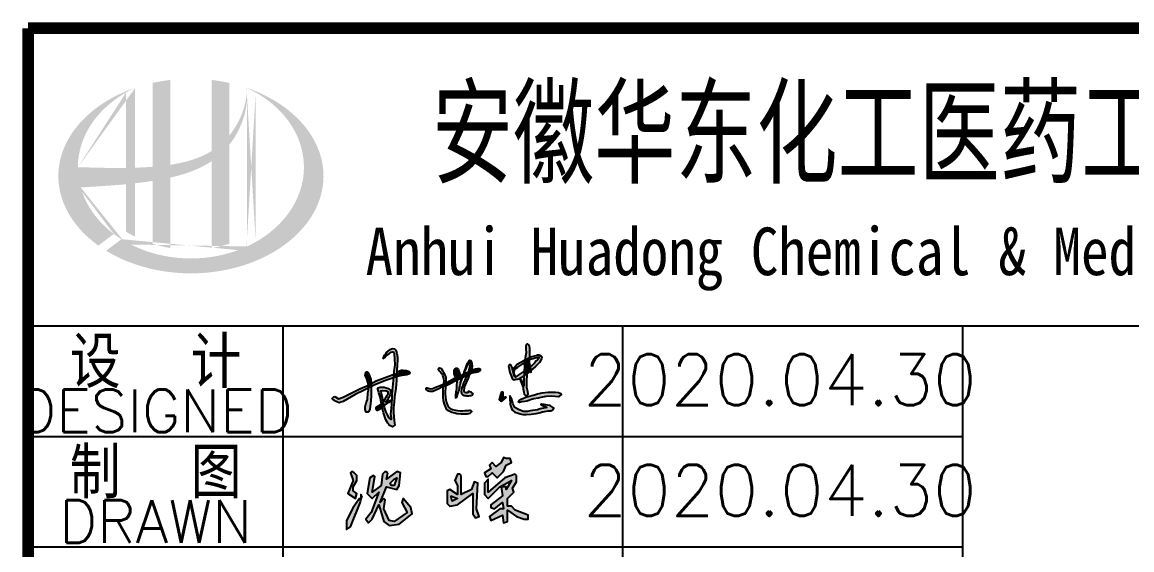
# Model space of a CAD drawing. Header units: millimetres. Extents: x 865974 to 875117, y 41124 to 44891.
# Drawn here: x 870420.6 to 870485.9, y 41162.9 to 41194 of the extents above; entities that cross this region are included whole.
import ezdxf
from ezdxf.enums import TextEntityAlignment as Align

# ---------------------------------------------------------------- set-up
doc = ezdxf.new("R2010")
doc.units = ezdxf.units.MM
doc.header["$LTSCALE"] = 1000
doc.header["$MEASUREMENT"] = 0
doc.layers.add('HATCH', color=8, linetype='Continuous')
doc.styles.add('ECEC_TQ', font='txt_l.shx', dxfattribs={"bigfont": 'hztxt_l.shx'})
doc.styles.add('ECEC_TQ_S', font='')
doc.styles.get('ECEC_TQ_S').set_extended_font_data('SimSun')

msp = doc.modelspace()

# ---------------------------------------------------------------- hatches: boundary and pattern name
h = msp.add_hatch(color=256)
edge = h.paths.add_edge_path()
edge.add_spline(control_points=[(870429.351, 41184.821), (870429.412, 41184.835), (870429.473, 41184.849), (870429.964, 41184.968), (870430.39, 41185.097), (870431.14, 41185.409), (870431.469, 41185.578), (870431.778, 41185.784)], knot_values=[61.629012, 61.629012, 61.629012, 61.629012, 63.330431, 63.330431, 75.353634, 75.353634, 85.398649, 85.398649, 85.398649, 85.398649], degree=3, periodic=0)
edge.add_line((870431.778, 41185.784), (870431.778, 41180.682))
edge.add_spline(control_points=[(870431.778, 41180.682), (870431.949, 41180.709), (870432.12, 41180.743), (870432.467, 41180.823), (870432.644, 41180.872), (870432.818, 41180.926)], knot_values=[4.908456, 4.908456, 4.908456, 4.908456, 4.992821, 4.992821, 5.083034, 5.083034, 5.083034, 5.083034], degree=3, periodic=0)
edge.add_line((870432.818, 41180.926), (870432.818, 41186.741))
edge.add_spline(control_points=[(870432.818, 41186.741), (870432.904, 41186.85), (870432.986, 41186.964), (870433.247, 41187.36), (870433.404, 41187.66), (870433.696, 41188.387), (870433.808, 41188.825), (870433.855, 41189.279), (870433.857, 41189.291), (870433.858, 41189.304)], knot_values=[97.991744, 97.991744, 97.991744, 97.991744, 101.64219, 101.64219, 110.337975, 110.337975, 121.934322, 121.934322, 122.270691, 122.270691, 122.270691, 122.270691], degree=3, periodic=0)
edge.add_line((870433.858, 41189.304), (870433.858, 41190.008))
edge.add_spline(control_points=[(870433.858, 41190.008), (870433.857, 41189.932), (870433.853, 41189.855), (870433.848, 41189.778)], knot_values=[126.194075, 126.194075, 126.194075, 126.194075, 128.396762, 128.396762, 128.396762, 128.396762], degree=3, periodic=0)
edge.add_spline(control_points=[(870433.848, 41189.778), (870433.843, 41189.716), (870433.837, 41189.654), (870433.829, 41189.592)], knot_values=[124.417049, 124.417049, 124.417049, 124.417049, 126.194075, 126.194075, 126.194075, 126.194075], degree=3, periodic=0)
edge.add_spline(control_points=[(870433.829, 41189.592), (870433.818, 41189.501), (870433.803, 41189.409), (870433.785, 41189.318)], knot_values=[121.80529, 121.80529, 121.80529, 121.80529, 124.417049, 124.417049, 124.417049, 124.417049], degree=3, periodic=0)
edge.add_spline(control_points=[(870433.785, 41189.318), (870433.761, 41189.197), (870433.732, 41189.076), (870433.697, 41188.956)], knot_values=[118.31574, 118.31574, 118.31574, 118.31574, 121.80529, 121.80529, 121.80529, 121.80529], degree=3, periodic=0)
edge.add_spline(control_points=[(870433.697, 41188.956), (870433.662, 41188.834), (870433.621, 41188.714), (870433.576, 41188.595)], knot_values=[114.795988, 114.795988, 114.795988, 114.795988, 118.31574, 118.31574, 118.31574, 118.31574], degree=3, periodic=0)
edge.add_spline(control_points=[(870433.576, 41188.595), (870433.531, 41188.479), (870433.481, 41188.363), (870433.427, 41188.25)], knot_values=[111.329641, 111.329641, 111.329641, 111.329641, 114.795988, 114.795988, 114.795988, 114.795988], degree=3, periodic=0)
edge.add_spline(control_points=[(870433.427, 41188.25), (870433.372, 41188.134), (870433.312, 41188.021), (870433.247, 41187.91)], knot_values=[107.79529, 107.79529, 107.79529, 107.79529, 111.329641, 111.329641, 111.329641, 111.329641], degree=3, periodic=0)
edge.add_spline(control_points=[(870433.247, 41187.91), (870433.184, 41187.802), (870433.117, 41187.696), (870433.046, 41187.594)], knot_values=[104.343579, 104.343579, 104.343579, 104.343579, 107.79529, 107.79529, 107.79529, 107.79529], degree=3, periodic=0)
edge.add_spline(control_points=[(870433.046, 41187.594), (870432.973, 41187.49), (870432.897, 41187.389), (870432.818, 41187.292)], knot_values=[100.8507, 100.8507, 100.8507, 100.8507, 104.343579, 104.343579, 104.343579, 104.343579], degree=3, periodic=0)
edge.add_line((870432.818, 41187.292), (870432.818, 41190.385))
edge.add_spline(control_points=[(870432.818, 41190.385), (870432.477, 41190.461), (870432.129, 41190.519), (870431.778, 41190.56)], knot_values=[4.423999, 4.423999, 4.423999, 4.423999, 4.558741, 4.558741, 4.558741, 4.558741], degree=3, periodic=0)
edge.add_line((870431.778, 41190.56), (870431.778, 41186.379))
edge.add_spline(control_points=[(870431.778, 41186.379), (870431.058, 41185.934), (870430.216, 41185.701), (870429.351, 41185.571)], knot_values=[63.246215, 63.246215, 63.246215, 63.246215, 87.689124, 87.689124, 87.689124, 87.689124], degree=3, periodic=0)
edge.add_line((870429.351, 41185.571), (870429.351, 41190.56))
edge.add_spline(control_points=[(870429.351, 41190.56), (870428.999, 41190.519), (870428.652, 41190.461), (870428.311, 41190.385)], knot_values=[4.866038, 4.866038, 4.866038, 4.866038, 5.000777, 5.000777, 5.000777, 5.000777], degree=3, periodic=0)
edge.add_line((870428.311, 41190.385), (870428.311, 41185.457))
edge.add_spline(control_points=[(870428.311, 41185.457), (870428.294, 41185.455), (870427.945, 41185.429), (870427.599, 41185.412), (870427.271, 41185.401)], knot_values=[43.657356, 43.657356, 43.657356, 43.657356, 44.134253, 53.497092, 53.497092, 53.497092, 53.497092], degree=3, periodic=0)
edge.add_line((870427.271, 41185.401), (870427.271, 41190.093))
edge.add_spline(control_points=[(870427.271, 41190.093), (870427.101, 41190.034), (870426.933, 41189.971), (870426.769, 41189.904)], knot_values=[5.14157, 5.14157, 5.14157, 5.14157, 5.212921, 5.212921, 5.212921, 5.212921], degree=3, periodic=0)
edge.add_spline(control_points=[(870426.769, 41189.904), (870426.7, 41189.875), (870426.632, 41189.846), (870426.309, 41189.705), (870426.064, 41189.582), (870425.829, 41189.45)], knot_values=[5.212921, 5.212921, 5.212921, 5.212921, 5.24296, 5.24296, 5.355623, 5.355623, 5.355623, 5.355623], degree=3, periodic=0)
edge.add_spline(control_points=[(870425.829, 41189.45), (870425.68, 41189.366), (870425.536, 41189.279), (870425.396, 41189.188)], knot_values=[5.355623, 5.355623, 5.355623, 5.355623, 5.426974, 5.426974, 5.426974, 5.426974], degree=3, periodic=0)
edge.add_spline(control_points=[(870425.396, 41189.188), (870425.322, 41189.14), (870425.249, 41189.091), (870425.114, 41188.996), (870425.052, 41188.951), (870424.99, 41188.905)], knot_values=[5.426974, 5.426974, 5.426974, 5.426974, 5.464765, 5.464765, 5.498325, 5.498325, 5.498325, 5.498325], degree=3, periodic=0)
edge.add_spline(control_points=[(870424.99, 41188.905), (870424.73, 41188.709), (870424.489, 41188.5), (870424.27, 41188.28)], knot_values=[5.498325, 5.498325, 5.498325, 5.498325, 5.641027, 5.641027, 5.641027, 5.641027], degree=3, periodic=0)
edge.add_spline(control_points=[(870424.27, 41188.28), (870424.2, 41188.21), (870424.133, 41188.139), (870423.928, 41187.913), (870423.799, 41187.755), (870423.681, 41187.593)], knot_values=[5.641027, 5.641027, 5.641027, 5.641027, 5.686569, 5.686569, 5.783729, 5.783729, 5.783729, 5.783729], degree=3, periodic=0)
edge.add_spline(control_points=[(870423.681, 41187.593), (870423.53, 41187.385), (870423.397, 41187.171), (870423.266, 41186.922), (870423.25, 41186.89), (870423.234, 41186.858)], knot_values=[5.783729, 5.783729, 5.783729, 5.783729, 5.908374, 5.908374, 5.92643, 5.92643, 5.92643, 5.92643], degree=3, periodic=0)
edge.add_spline(control_points=[(870423.234, 41186.858), (870423.109, 41186.607), (870423.009, 41186.351), (870422.934, 41186.091)], knot_values=[5.92643, 5.92643, 5.92643, 5.92643, 6.069132, 6.069132, 6.069132, 6.069132], degree=3, periodic=0)
edge.add_spline(control_points=[(870422.934, 41186.091), (870422.902, 41185.98), (870422.874, 41185.869), (870422.82, 41185.607), (870422.798, 41185.457), (870422.783, 41185.306)], knot_values=[6.069132, 6.069132, 6.069132, 6.069132, 6.130179, 6.130179, 6.211834, 6.211834, 6.211834, 6.211834], degree=3, periodic=0)
edge.add_spline(control_points=[(870422.783, 41185.306), (870422.771, 41185.174), (870422.764, 41185.042), (870422.764, 41184.91)], knot_values=[6.211834, 6.211834, 6.211834, 6.211834, 6.283185, 6.283185, 6.283185, 6.283185], degree=3, periodic=0)
edge.add_spline(control_points=[(870422.764, 41184.91), (870422.764, 41184.817), (870422.768, 41184.724), (870422.774, 41184.631)], knot_values=[6.283185, 6.283185, 6.283185, 6.283185, 6.333655, 6.333655, 6.333655, 6.333655], degree=3, periodic=0)
edge.add_spline(control_points=[(870422.774, 41184.631), (870422.786, 41184.444), (870422.812, 41184.258), (870422.849, 41184.073)], knot_values=[6.333655, 6.333655, 6.333655, 6.333655, 6.434594, 6.434594, 6.434594, 6.434594], degree=3, periodic=0)
edge.add_spline(control_points=[(870422.849, 41184.073), (870422.852, 41184.061), (870422.854, 41184.048), (870422.894, 41183.863), (870422.941, 41183.692), (870423, 41183.521)], knot_values=[6.434594, 6.434594, 6.434594, 6.434594, 6.441278, 6.441278, 6.535532, 6.535532, 6.535532, 6.535532], degree=3, periodic=0)
edge.add_spline(control_points=[(870423, 41183.521), (870423.062, 41183.339), (870423.138, 41183.159), (870423.225, 41182.981)], knot_values=[6.535532, 6.535532, 6.535532, 6.535532, 6.636471, 6.636471, 6.636471, 6.636471], degree=3, periodic=0)
edge.add_spline(control_points=[(870423.225, 41182.981), (870423.247, 41182.936), (870423.27, 41182.891), (870423.363, 41182.715), (870423.44, 41182.585), (870423.524, 41182.456)], knot_values=[6.636471, 6.636471, 6.636471, 6.636471, 6.661894, 6.661894, 6.73741, 6.73741, 6.73741, 6.73741], degree=3, periodic=0)
edge.add_spline(control_points=[(870423.524, 41182.456), (870423.636, 41182.285), (870423.759, 41182.116), (870423.895, 41181.953)], knot_values=[6.73741, 6.73741, 6.73741, 6.73741, 6.838349, 6.838349, 6.838349, 6.838349], degree=3, periodic=0)
edge.add_spline(control_points=[(870423.895, 41181.953), (870423.954, 41181.881), (870424.015, 41181.81), (870424.161, 41181.651), (870424.246, 41181.563), (870424.335, 41181.476)], knot_values=[6.838349, 6.838349, 6.838349, 6.838349, 6.88251, 6.88251, 6.939288, 6.939288, 6.939288, 6.939288], degree=3, periodic=0)
edge.add_spline(control_points=[(870424.335, 41181.476), (870424.493, 41181.323), (870424.661, 41181.174), (870424.84, 41181.032)], knot_values=[6.939288, 6.939288, 6.939288, 6.939288, 7.040227, 7.040227, 7.040227, 7.040227], degree=3, periodic=0)
edge.add_spline(control_points=[(870424.84, 41181.032), (870424.93, 41180.961), (870425.022, 41180.892), (870425.116, 41180.824)], knot_values=[7.040227, 7.040227, 7.040227, 7.040227, 7.090696, 7.090696, 7.090696, 7.090696], degree=3, periodic=0)
edge.add_line((870425.116, 41180.824), (870426.028, 41181.508))
edge.add_ellipse((870430.564, 41185.43), major_axis=(6.65, 0), ratio=0.806676, start_angle=192.81901, end_angle=226.98533, ccw=False)
edge.add_spline(control_points=[(870424.08, 41184.24), (870424.32, 41184.255), (870424.561, 41184.27), (870425.448, 41184.325), (870426.096, 41184.368), (870426.751, 41184.431)], knot_values=[11.398263, 11.398263, 11.398263, 11.398263, 18.40729, 18.40729, 37.18094, 37.18094, 37.18094, 37.18094], degree=3, periodic=0)
edge.add_line((870426.751, 41184.431), (870426.751, 41181.64))
edge.add_spline(control_points=[(870426.751, 41181.64), (870426.787, 41181.618), (870426.823, 41181.596), (870426.992, 41181.494), (870427.13, 41181.418), (870427.271, 41181.347)], knot_values=[4.049945, 4.049945, 4.049945, 4.049945, 4.072021, 4.072021, 4.153257, 4.153257, 4.153257, 4.153257], degree=3, periodic=0)
edge.add_line((870427.271, 41181.347), (870427.271, 41184.486))
edge.add_spline(control_points=[(870427.271, 41184.486), (870427.593, 41184.522), (870427.917, 41184.565), (870428.265, 41184.618), (870428.288, 41184.622), (870428.311, 41184.626)], knot_values=[42.135009, 42.135009, 42.135009, 42.135009, 51.307228, 51.307228, 51.948574, 51.948574, 51.948574, 51.948574], degree=3, periodic=0)
edge.add_line((870428.311, 41184.626), (870428.311, 41180.926))
edge.add_spline(control_points=[(870428.311, 41180.926), (870428.647, 41180.821), (870428.996, 41180.739), (870429.351, 41180.682)], knot_values=[4.34174, 4.34174, 4.34174, 4.34174, 4.516316, 4.516316, 4.516316, 4.516316], degree=3, periodic=0)
edge.add_line((870429.351, 41180.682), (870429.351, 41184.821))
edge = h.paths.add_edge_path(flags=16)
edge.add_ellipse((870430.564, 41185.43), major_axis=(6.65, 0), ratio=0.806676, start_angle=124.98746, end_angle=179.99898, ccw=False)
edge.add_line((870426.751, 41189.826), (870426.751, 41185.389))
edge.add_spline(control_points=[(870426.751, 41185.389), (870425.798, 41185.376), (870424.858, 41185.407), (870423.914, 41185.43)], knot_values=[11.27373, 11.27373, 11.27373, 11.27373, 38.687513, 38.687513, 38.687513, 38.687513], degree=3, periodic=0)
edge = h.paths.add_edge_path()
edge.add_spline(control_points=[(870425.576, 41180.519), (870425.887, 41180.329), (870426.218, 41180.156), (870427.064, 41179.784), (870427.597, 41179.606), (870428.704, 41179.34), (870429.279, 41179.253), (870430.44, 41179.175), (870431.027, 41179.184), (870432.183, 41179.299), (870432.751, 41179.405), (870433.842, 41179.705), (870434.363, 41179.9), (870435.332, 41180.369), (870435.78, 41180.643), (870436.579, 41181.252), (870436.931, 41181.588), (870437.524, 41182.303), (870437.766, 41182.681), (870438.129, 41183.462), (870438.252, 41183.865), (870438.378, 41184.677), (870438.381, 41185.086), (870438.266, 41185.901), (870438.148, 41186.306), (870437.792, 41187.094), (870437.554, 41187.476), (870436.966, 41188.197), (870436.615, 41188.537), (870435.817, 41189.153), (870435.37, 41189.431), (870434.558, 41189.828), (870434.214, 41189.97), (870433.858, 41190.093)], knot_values=[0.886421, 0.886421, 0.886421, 0.886421, 1.040557, 1.040557, 1.261172, 1.261172, 1.481788, 1.481788, 1.702404, 1.702404, 1.92302, 1.92302, 2.143636, 2.143636, 2.364252, 2.364252, 2.584868, 2.584868, 2.805484, 2.805484, 3.026099, 3.026099, 3.246715, 3.246715, 3.46852, 3.46852, 3.690325, 3.690325, 3.91213, 3.91213, 4.133935, 4.133935, 4.283209, 4.283209, 4.283209, 4.283209], degree=3, periodic=0)
edge.add_line((870433.858, 41190.093), (870433.858, 41190.092))
edge.add_spline(control_points=[(870433.858, 41190.091), (870433.858, 41190.064), (870433.858, 41190.036), (870433.858, 41190.008)], knot_values=[128.396762, 128.396762, 128.396762, 128.396762, 129.192193, 129.192193, 129.192193, 129.192193], degree=3, periodic=0)
edge.add_line((870433.858, 41190.008), (870433.858, 41180.77))
edge.add_ellipse((870430.564, 41185.43), major_axis=(6.65, 0), ratio=0.806676, start_angle=232.10542, end_angle=299.68334, ccw=False)
edge.add_line((870426.48, 41181.197), (870425.576, 41180.519))
edge = h.paths.add_edge_path(flags=16)
edge.add_ellipse((870430.564, 41185.43), major_axis=(6.65, 0), ratio=0.806676, start_angle=304.98746, end_angle=415.01211, ccw=False)
edge.add_line((870434.378, 41181.035), (870434.378, 41189.826))
at = {"linetype": 'Continuous'}
h = msp.add_hatch(color=256, dxfattribs=at)
h.paths.add_polyline_path([(870447.149, 41166.256), (870447.149, 41165.046), (870447.301, 41164.819), (870447.528, 41164.894), (870447.376, 41165.348), (870447.452, 41166.861), (870447.225, 41166.936), (870447.074, 41166.483), (870446.469, 41166.18), (870446.469, 41167.314), (870446.393, 41167.39), (870446.242, 41167.39), (870446.091, 41167.012), (870446.242, 41166.709), (870446.242, 41166.18), (870445.788, 41166.483), (870445.637, 41166.407), (870445.637, 41165.651), (870445.788, 41165.499), (870446.242, 41165.575)])
h.paths.add_polyline_path([(870446.242, 41165.953), (870445.939, 41165.802), (870445.864, 41166.104)], flags=16)
h.paths.add_polyline_path([(870448.964, 41167.541), (870449.116, 41167.919), (870449.418, 41168.071), (870449.343, 41168.298), (870449.116, 41168.298), (870448.964, 41168.373), (870448.813, 41168.071), (870448.511, 41167.844), (870448.284, 41168.071), (870448.133, 41167.919), (870448.208, 41167.693), (870447.83, 41167.466), (870447.906, 41167.239), (870448.057, 41167.239), (870448.284, 41167.466), (870448.586, 41167.163)])
h.paths.add_polyline_path([(870449.721, 41166.936), (870449.721, 41167.314), (870449.645, 41167.39), (870449.04, 41167.163), (870448.057, 41166.331), (870448.057, 41167.088), (870447.83, 41166.861), (870447.83, 41166.18), (870448.057, 41165.953), (870448.738, 41166.634), (870449.418, 41167.012), (870449.116, 41166.483), (870449.116, 41166.634), (870448.813, 41166.634), (870448.889, 41166.104), (870448.208, 41165.575), (870448.208, 41165.424), (870448.435, 41165.348), (870448.889, 41165.726), (870448.964, 41165.348), (870448.738, 41165.348), (870448.133, 41164.894), (870448.208, 41164.668), (870448.889, 41164.97), (870448.964, 41164.516), (870449.191, 41164.592), (870449.191, 41165.273), (870449.721, 41164.894), (870450.174, 41164.743), (870450.401, 41164.743), (870450.401, 41164.97), (870449.645, 41165.273), (870449.418, 41165.499), (870449.191, 41165.499), (870449.191, 41165.953), (870449.569, 41166.331), (870449.494, 41166.558)])
h = msp.add_hatch(color=256, dxfattribs=at)
h.paths.add_polyline_path([(870440.102, 41166.407), (870440.102, 41166.634), (870440.329, 41167.012), (870440.329, 41167.314), (870440.178, 41167.466), (870440.026, 41167.541), (870439.951, 41167.466), (870440.102, 41167.012), (870439.799, 41166.256), (870440.253, 41165.953), (870440.329, 41166.256)])
h.paths.add_polyline_path([(870440.631, 41166.104), (870440.556, 41166.18), (870440.556, 41165.878)])
h.paths.add_polyline_path([(870440.556, 41165.802), (870440.48, 41165.953), (870440.102, 41165.424), (870439.724, 41164.668), (870439.724, 41164.138), (870439.951, 41164.289)])
h.paths.add_polyline_path([(870442.068, 41166.634), (870442.673, 41166.483), (870442.824, 41166.709), (870442.9, 41167.466), (870442.673, 41167.541), (870442.068, 41167.088), (870442.144, 41167.466), (870441.993, 41167.541), (870441.841, 41167.39), (870441.766, 41166.709), (870441.236, 41166.331), (870441.388, 41167.239), (870441.312, 41167.314), (870441.085, 41167.163), (870440.934, 41166.256), (870441.236, 41165.953), (870441.614, 41166.331), (870441.161, 41165.121), (870440.858, 41164.743), (870441.009, 41164.516), (870441.236, 41164.743), (870441.614, 41165.575), (870441.917, 41164.592), (870442.219, 41164.365), (870442.824, 41164.441), (870443.581, 41165.046), (870443.505, 41165.424), (870443.051, 41165.953), (870442.976, 41165.726), (870443.278, 41165.121), (870442.522, 41164.592), (870442.219, 41164.668), (870441.917, 41165.348), (870441.993, 41165.878), (870441.917, 41165.953), (870441.69, 41165.726)])
h.paths.add_polyline_path([(870442.295, 41166.861), (870442.522, 41167.088), (870442.673, 41167.163), (870442.522, 41166.709), (870442.371, 41166.709)], flags=16)
at = {"layer": 'HATCH'}
for points in [[(870450.495, 41174.772), (870450.485, 41174.902), (870450.453, 41174.993), (870450.39, 41175.035), (870450.331, 41175.035), (870450.288, 41174.99), (870450.271, 41174.913), (870450.278, 41174.762), (870450.285, 41174.52), (870450.236, 41174.229), (870450.228, 41174.118), (870450.274, 41174.145), (870450.418, 41174.204), (870450.497, 41174.241), (870450.502, 41174.358)], [(870442.703, 41173.823), (870442.725, 41174.058), (870442.722, 41174.264), (870442.682, 41174.483), (870442.639, 41174.619), (870442.599, 41174.689), (870442.543, 41174.758), (870442.431, 41174.78), (870442.367, 41174.761), (870442.292, 41174.716), (870442.177, 41174.609), (870442.099, 41174.558), (870442.027, 41174.465), (870441.952, 41174.377), (870441.91, 41174.28), (870441.901, 41174.245), (870441.975, 41174.238), (870442.039, 41174.312), (870442.171, 41174.423), (870442.238, 41174.484), (870442.339, 41174.551), (870442.437, 41174.578), (870442.505, 41174.551), (870442.531, 41174.464), (870442.545, 41174.164), (870442.552, 41173.803), (870442.508, 41173.425), (870442.496, 41173.244), (870442.673, 41173.295), (870442.679, 41173.454)], [(870450.497, 41174.241), (870450.418, 41174.204), (870450.274, 41174.145), (870450.228, 41174.118), (870450.215, 41173.942), (870450.427, 41174.064), (870450.49, 41174.105)], [(870451.21, 41174.29), (870451.171, 41174.331), (870451.082, 41174.389), (870451.031, 41174.394), (870450.954, 41174.392), (870450.872, 41174.369), (870450.726, 41174.326), (870450.613, 41174.293), (870450.523, 41174.254), (870450.497, 41174.241), (870450.49, 41174.105), (870450.543, 41174.139), (870450.698, 41174.192), (870450.824, 41174.226), (870450.932, 41174.248), (870450.979, 41174.257), (870451.028, 41174.255), (870451.044, 41174.23), (870450.934, 41174.071), (870450.867, 41174.02), (870450.78, 41173.917), (870450.631, 41173.759), (870450.53, 41173.699), (870450.544, 41173.629), (870450.583, 41173.491), (870450.678, 41173.568), (870450.836, 41173.713), (870451.077, 41173.942), (870451.2, 41174.165), (870451.217, 41174.235)], [(870445.556, 41173.076), (870445.505, 41173.233), (870445.431, 41173.354), (870445.36, 41173.469), (870445.314, 41173.573), (870445.271, 41173.622), (870445.175, 41173.626), (870445.122, 41173.577), (870445.133, 41173.512), (870445.163, 41173.477), (870445.19, 41173.447), (870445.228, 41173.394), (870445.297, 41173.323), (870445.364, 41173.261), (870445.395, 41173.186), (870445.449, 41173.009), (870445.461, 41172.857), (870445.442, 41172.713), (870445.439, 41172.694), (870445.567, 41172.748), (870445.571, 41172.927)], [(870446.351, 41173.389), (870446.299, 41173.545), (870446.206, 41173.621), (870446.162, 41173.609), (870446.098, 41173.561), (870446.054, 41173.509), (870446.054, 41173.425), (870446.054, 41173.285), (870446.118, 41173.125), (870446.141, 41173.057), (870446.151, 41173.062), (870446.422, 41173.177)], [(870446.774, 41173.63), (870446.846, 41173.791), (870446.895, 41173.881), (870446.932, 41173.913), (870446.973, 41173.948), (870446.998, 41173.953), (870447.006, 41173.904), (870446.987, 41173.811), (870446.935, 41173.604), (870446.922, 41173.489), (870446.891, 41173.401), (870446.905, 41173.409), (870446.975, 41173.449), (870447.073, 41173.49), (870447.096, 41173.543), (870447.134, 41173.729), (870447.118, 41173.884), (870447.099, 41173.956), (870447.081, 41174.001), (870447.064, 41174.026), (870447.044, 41174.041), (870446.982, 41174.058), (870446.951, 41174.058), (870446.875, 41173.97), (870446.843, 41173.922), (870446.809, 41173.868), (870446.772, 41173.81), (870446.73, 41173.703), (870446.701, 41173.574), (870446.658, 41173.479), (870446.627, 41173.403), (870446.622, 41173.346), (870446.59, 41173.267), (870446.618, 41173.282), (870446.637, 41173.289), (870446.68, 41173.412)], [(870447.484, 41173.404), (870447.531, 41173.429), (870447.552, 41173.451), (870447.574, 41173.486), (870447.589, 41173.524), (870447.589, 41173.552), (870447.585, 41173.563), (870447.576, 41173.577), (870447.529, 41173.592), (870447.436, 41173.592), (870447.385, 41173.586), (870447.315, 41173.572), (870447.239, 41173.556), (870447.162, 41173.529), (870447.085, 41173.496), (870447.073, 41173.49), (870446.97, 41173.258), (870447.098, 41173.326), (870447.325, 41173.37)], [(870449.473, 41173.566), (870449.457, 41173.605), (870449.402, 41173.74), (870449.366, 41173.811), (870449.359, 41173.833), (870449.316, 41173.825), (870449.299, 41173.794), (870449.258, 41173.736), (870449.289, 41173.549), (870449.333, 41173.367), (870449.405, 41173.168), (870449.486, 41172.966), (870449.572, 41172.909), (870449.614, 41172.934), (870449.651, 41172.94), (870449.676, 41172.941), (870449.726, 41172.941), (870449.781, 41172.943), (870449.852, 41172.962), (870450.013, 41173.067), (870450.107, 41173.144), (870450.16, 41173.181), (870450.162, 41173.439), (870450.003, 41173.317), (870449.884, 41173.242), (870449.814, 41173.199), (870449.758, 41173.168), (870449.684, 41173.115), (870449.657, 41173.082), (870449.581, 41173.142), (870449.547, 41173.228), (870449.519, 41173.37)], [(870449.8, 41173.672), (870450.083, 41173.866), (870450.215, 41173.942), (870450.228, 41174.118), (870450.184, 41174.093), (870449.939, 41173.954), (870449.764, 41173.858), (870449.48, 41173.538), (870449.519, 41173.37), (870449.547, 41173.228), (870449.581, 41173.142), (870449.657, 41173.082), (870449.569, 41173.366), (870449.603, 41173.482), (870449.648, 41173.572)], [(870450.49, 41174.105), (870450.427, 41174.064), (870450.215, 41173.942), (870450.197, 41173.703), (870450.162, 41173.439), (870450.335, 41173.556), (870450.332, 41173.668), (870450.327, 41173.85), (870450.328, 41173.883), (870450.343, 41173.93), (870450.372, 41173.865), (870450.385, 41173.754), (870450.387, 41173.724), (870450.393, 41173.651), (870450.409, 41173.609), (870450.53, 41173.699), (870450.499, 41173.86), (870450.481, 41173.937)], [(870450.439, 41173.474), (870450.407, 41173.59), (870450.409, 41173.609), (870450.352, 41173.568), (870450.335, 41173.556), (870450.342, 41173.306), (870450.42, 41173.359), (870450.488, 41173.414)], [(870450.544, 41173.629), (870450.53, 41173.699), (870450.53, 41173.699), (870450.409, 41173.609), (870450.407, 41173.59), (870450.439, 41173.474), (870450.488, 41173.414), (870450.583, 41173.491)], [(870441.153, 41172.948), (870441.07, 41173.17), (870441, 41173.336), (870440.912, 41173.393), (870440.829, 41173.337), (870440.835, 41173.273), (870440.824, 41173.185), (870440.867, 41173.086), (870440.941, 41172.922), (870440.97, 41172.788), (870441.006, 41172.624), (870441.166, 41172.713), (870441.167, 41172.763)], [(870442.015, 41172.885), (870442.482, 41173.047), (870442.496, 41173.244), (870442.467, 41173.236), (870442.159, 41173.135), (870441.47, 41172.881), (870441.166, 41172.713), (870441.162, 41172.518), (870441.385, 41172.629)], [(870441.953, 41171.301), (870441.928, 41171.406), (870441.853, 41171.341), (870441.82, 41171.313), (870441.82, 41171.311), (870441.895, 41170.993), (870442.039, 41170.581), (870442.149, 41170.382), (870442.211, 41170.328), (870442.237, 41170.288), (870442.314, 41170.219), (870442.423, 41170.163), (870442.462, 41170.189), (870442.496, 41170.221), (870442.569, 41170.266), (870442.548, 41170.376), (870442.531, 41170.537), (870442.511, 41170.764), (870442.483, 41171.017), (870442.487, 41171.302), (870442.515, 41171.624), (870442.543, 41171.933), (870442.613, 41172.427), (870442.658, 41172.903), (870442.666, 41173.111), (870442.482, 41173.047), (870442.471, 41172.885), (870442.397, 41172.308), (870442.39, 41172.064), (870442.38, 41171.882), (870442.36, 41171.518), (870442.339, 41171.238), (870442.316, 41170.917), (870442.336, 41170.716), (870442.349, 41170.598), (870442.222, 41170.688), (870442.157, 41170.829), (870442.038, 41171.077)], [(870442.673, 41173.295), (870442.496, 41173.244), (870442.482, 41173.047), (870442.666, 41173.111)], [(870443.366, 41173.267), (870443.44, 41173.319), (870443.442, 41173.362), (870443.399, 41173.42), (870443.354, 41173.442), (870443.296, 41173.457), (870443.228, 41173.473), (870443.112, 41173.486), (870443.032, 41173.49), (870442.956, 41173.49), (870442.896, 41173.479), (870442.834, 41173.467), (870442.787, 41173.446), (870442.791, 41173.422), (870442.842, 41173.409), (870442.91, 41173.393), (870442.98, 41173.378), (870442.919, 41173.36), (870442.776, 41173.325), (870442.673, 41173.295), (870442.666, 41173.111), (870442.712, 41173.127), (870442.875, 41173.16), (870443.133, 41173.203), (870443.275, 41173.22)], [(870446.144, 41172.874), (870446.206, 41172.904), (870446.164, 41172.991), (870446.141, 41173.057), (870446.025, 41173), (870445.613, 41172.767), (870445.567, 41172.748), (870445.554, 41172.575), (870445.625, 41172.602), (870445.822, 41172.7)], [(870446.435, 41172.852), (870446.44, 41173.018), (870446.206, 41172.904), (870446.212, 41172.796), (870446.198, 41172.638), (870446.183, 41172.386), (870446.158, 41172.234), (870446.149, 41172.131), (870446.139, 41172.072), (870446.137, 41172.022), (870446.137, 41171.978), (870446.13, 41171.921), (870446.131, 41171.893), (870446.136, 41171.88), (870446.143, 41171.873), (870446.17, 41171.874), (870446.199, 41171.918), (870446.249, 41172.099), (870446.29, 41172.219), (870446.331, 41172.275), (870446.343, 41172.455), (870446.383, 41172.592), (870446.415, 41172.684)], [(870446.442, 41173.115), (870446.422, 41173.177), (870446.151, 41173.062), (870446.141, 41173.057), (870446.164, 41172.991), (870446.206, 41172.904), (870446.44, 41173.018)], [(870446.59, 41173.267), (870446.435, 41173.182), (870446.422, 41173.177), (870446.442, 41173.115), (870446.44, 41173.018), (870446.477, 41173.037), (870446.528, 41173.066)], [(870446.56, 41173.084), (870446.528, 41173.066), (870446.455, 41172.901), (870446.433, 41172.837), (870446.422, 41172.743), (870446.504, 41172.943)], [(870446.894, 41173.035), (870446.958, 41173.231), (870446.97, 41173.258), (870446.947, 41173.246), (870446.799, 41173.194), (870446.752, 41173.112), (870446.674, 41172.913), (870446.603, 41172.744), (870446.558, 41172.607), (870446.524, 41172.52), (870446.485, 41172.392), (870446.469, 41172.25), (870446.478, 41172.155), (870446.545, 41172.07), (870446.565, 41172.044), (870446.633, 41172.017), (870446.733, 41172), (870446.798, 41171.999), (870446.907, 41171.999), (870447.025, 41172.003), (870447.096, 41172.025), (870447.131, 41172.041), (870447.16, 41172.061), (870447.166, 41172.092), (870447.158, 41172.13), (870447.076, 41172.186), (870447.026, 41172.205), (870446.932, 41172.24), (870446.881, 41172.248), (870446.881, 41172.209), (870446.879, 41172.185), (870446.826, 41172.171), (870446.758, 41172.174), (870446.688, 41172.193), (870446.651, 41172.222), (870446.635, 41172.273), (870446.659, 41172.493), (870446.777, 41172.779)], [(870446.637, 41173.289), (870446.618, 41173.282), (870446.59, 41173.267), (870446.528, 41173.066), (870446.56, 41173.084), (870446.603, 41173.192)], [(870446.849, 41173.28), (870446.891, 41173.401), (870446.802, 41173.352), (870446.637, 41173.289), (870446.603, 41173.192), (870446.56, 41173.084), (870446.679, 41173.152), (870446.799, 41173.194)], [(870447.073, 41173.49), (870446.975, 41173.449), (870446.905, 41173.409), (870446.891, 41173.401), (870446.849, 41173.28), (870446.799, 41173.194), (870446.947, 41173.246), (870446.97, 41173.258)], [(870450.346, 41173.199), (870450.342, 41173.306), (870450.16, 41173.181), (870450.159, 41172.913), (870450.157, 41172.699), (870450.159, 41172.57), (870450.106, 41172.703), (870450.078, 41172.81), (870450.043, 41172.885), (870449.995, 41172.904), (870449.968, 41172.916), (870449.947, 41172.918), (870449.938, 41172.889), (870449.955, 41172.843), (870450.013, 41172.731), (870450.04, 41172.672), (870450.071, 41172.577), (870450.104, 41172.527), (870450.121, 41172.4), (870450.149, 41172.201), (870450.172, 41172.084), (870450.277, 41171.999), (870450.357, 41172.036), (870450.412, 41172.1), (870450.378, 41172.246), (870450.332, 41172.475), (870450.32, 41172.674), (870450.32, 41172.876)], [(870450.335, 41173.556), (870450.162, 41173.439), (870450.16, 41173.181), (870450.342, 41173.306)], [(870450.583, 41173.491), (870450.488, 41173.414), (870450.587, 41173.383)], [(870440.221, 41172.07), (870440.754, 41172.316), (870441.015, 41172.445), (870441.011, 41172.601), (870441.006, 41172.624), (870440.494, 41172.392), (870439.515, 41171.908), (870439.246, 41171.806), (870439.022, 41171.944), (870438.969, 41171.921), (870438.934, 41171.894), (870438.899, 41171.859), (870438.881, 41171.822), (870438.906, 41171.769), (870438.945, 41171.738), (870439.011, 41171.711), (870439.071, 41171.672), (870439.147, 41171.629), (870439.281, 41171.581), (870439.392, 41171.618), (870439.512, 41171.662), (870439.765, 41171.793)], [(870441.176, 41172.018), (870441.16, 41172.393), (870441.162, 41172.518), (870441.015, 41172.445), (870441.018, 41172.33), (870440.979, 41172.172), (870440.955, 41171.774), (870440.876, 41171.569), (870440.824, 41171.337), (870440.815, 41171.179), (870440.849, 41171.066), (870440.88, 41171.035), (870440.966, 41171.035), (870441.04, 41171.071), (870441.097, 41171.215), (870441.101, 41171.384), (870441.142, 41171.668)], [(870441.166, 41172.713), (870441.006, 41172.624), (870441.011, 41172.601), (870441.015, 41172.445), (870441.162, 41172.518)], [(870442.228, 41172.405), (870442.191, 41172.429), (870442.12, 41172.446), (870442.056, 41172.466), (870441.999, 41172.479), (870441.935, 41172.49), (870441.874, 41172.496), (870441.776, 41172.496), (870441.692, 41172.496), (870441.587, 41172.466), (870441.56, 41172.426), (870441.56, 41172.375), (870441.591, 41172.26), (870441.621, 41172.166), (870441.699, 41171.94), (870441.756, 41171.61), (870441.781, 41171.495), (870441.878, 41171.619), (870441.868, 41171.662), (870441.822, 41171.973), (870441.748, 41172.184), (870441.74, 41172.284), (870441.831, 41172.299), (870442.022, 41172.282), (870442.077, 41172.275), (870442.118, 41172.256), (870442.148, 41172.24), (870442.159, 41172.206), (870442.159, 41172.162), (870442.142, 41172.069), (870442.094, 41171.995), (870442.038, 41171.895), (870441.998, 41171.83), (870441.977, 41171.793), (870441.948, 41171.75), (870441.916, 41171.689), (870441.878, 41171.619), (870441.928, 41171.406), (870441.983, 41171.454), (870442.055, 41171.501), (870442.135, 41171.551), (870442.196, 41171.597), (870442.287, 41171.647), (870442.369, 41171.684), (870442.372, 41171.74), (870442.335, 41171.729), (870442.233, 41171.69), (870442.19, 41171.673), (870442.079, 41171.643), (870442.014, 41171.629), (870442.043, 41171.65), (870442.113, 41171.731), (870442.14, 41171.775), (870442.167, 41171.829), (870442.204, 41171.883), (870442.252, 41171.96), (870442.296, 41172.085), (870442.302, 41172.169), (870442.302, 41172.233), (870442.299, 41172.284), (870442.282, 41172.348)], [(870445.336, 41172.494), (870445.416, 41172.523), (870445.439, 41172.694), (870445.318, 41172.642), (870444.916, 41172.487), (870444.791, 41172.428), (870444.674, 41172.407), (870444.582, 41172.417), (870444.521, 41172.433), (870444.455, 41172.466), (870444.428, 41172.457), (870444.407, 41172.431), (870444.404, 41172.388), (870444.428, 41172.346), (870444.458, 41172.31), (870444.489, 41172.283), (870444.534, 41172.26), (870444.612, 41172.251), (870444.703, 41172.244), (870444.791, 41172.251), (870444.927, 41172.299), (870445.154, 41172.393)], [(870445.528, 41172.101), (870445.531, 41172.242), (870445.545, 41172.448), (870445.554, 41172.575), (870445.416, 41172.523), (870445.403, 41172.428), (870445.408, 41172.144), (870445.399, 41171.92), (870445.42, 41171.71), (870445.477, 41171.503), (870445.546, 41171.354), (870445.611, 41171.207), (870445.724, 41171.102), (870445.906, 41171.004), (870446.099, 41170.963), (870446.21, 41170.928), (870446.455, 41170.913), (870446.722, 41170.92), (870446.826, 41170.921), (870446.901, 41170.927), (870446.978, 41170.95), (870447.051, 41171.027), (870447.069, 41171.063), (870447.069, 41171.079), (870447.056, 41171.117), (870447.028, 41171.131), (870446.992, 41171.143), (870446.965, 41171.149), (870446.894, 41171.136), (870446.689, 41171.122), (870446.546, 41171.11), (870446.424, 41171.099), (870446.259, 41171.118), (870446.136, 41171.144), (870445.964, 41171.185), (870445.826, 41171.241), (870445.724, 41171.319), (870445.664, 41171.446), (870445.601, 41171.593), (870445.565, 41171.756), (870445.535, 41171.916)], [(870445.567, 41172.748), (870445.439, 41172.694), (870445.416, 41172.523), (870445.554, 41172.575)], [(870441.878, 41171.619), (870441.781, 41171.495), (870441.82, 41171.313), (870441.853, 41171.341), (870441.928, 41171.406)], [(870449.047, 41171.852), (870449.098, 41171.912), (870449.115, 41171.923), (870449.057, 41171.927), (870448.985, 41171.902), (870448.944, 41171.877), (870448.917, 41171.882), (870448.914, 41171.909), (870448.914, 41171.947), (870448.909, 41172.005), (870448.909, 41172.047), (870448.909, 41172.108), (870448.907, 41172.143), (870448.907, 41172.188), (870448.902, 41172.218), (870448.836, 41172.223), (870448.816, 41172.17), (870448.779, 41172.07), (870448.733, 41171.919), (870448.718, 41171.839), (870448.708, 41171.791), (870448.716, 41171.741), (870448.784, 41171.699), (870448.834, 41171.684), (870448.874, 41171.686), (870448.954, 41171.749)], [(870449.446, 41171.788), (870449.369, 41171.928), (870449.319, 41172.002), (870449.321, 41171.884), (870449.356, 41171.472), (870449.432, 41171.236), (870449.492, 41171.138), (870449.613, 41171.033), (870449.753, 41170.993), (870449.939, 41170.924), (870450.094, 41170.898), (870450.283, 41170.896), (870450.58, 41170.92), (870450.881, 41170.954), (870450.97, 41170.974), (870451.133, 41171.008), (870451.246, 41171.039), (870451.581, 41171.101), (870451.688, 41171.11), (870451.738, 41171.11), (870451.859, 41171.162), (870451.906, 41171.21), (870451.908, 41171.259), (870451.845, 41171.309), (870451.775, 41171.363), (870451.728, 41171.392), (870451.652, 41171.418), (870451.545, 41171.44), (870451.345, 41171.472), (870451.203, 41171.498), (870451.142, 41171.484), (870451.257, 41171.42), (870451.301, 41171.402), (870451.414, 41171.355), (870451.462, 41171.325), (870451.507, 41171.303), (870451.107, 41171.216), (870450.961, 41171.157), (870450.526, 41171.117), (870450.364, 41171.078), (870450.108, 41171.078), (870449.839, 41171.189), (870449.626, 41171.307), (870449.504, 41171.529)], [(870450.736, 41171.804), (870450.986, 41171.86), (870451.149, 41171.891), (870451.447, 41171.942), (870451.753, 41171.973), (870452.206, 41171.934), (870452.239, 41171.967), (870452.313, 41172.036), (870452.358, 41172.064), (870452.325, 41172.135), (870452.185, 41172.189), (870452.01, 41172.201), (870451.788, 41172.206), (870451.564, 41172.199), (870451.23, 41172.168), (870450.948, 41172.1), (870450.775, 41172.056), (870450.324, 41171.939), (870450.128, 41171.855), (870449.996, 41171.799), (870449.878, 41171.715), (870449.815, 41171.644), (870449.899, 41171.603), (870450.021, 41171.631), (870450.062, 41171.634), (870450.207, 41171.654), (870450.319, 41171.672), (870450.439, 41171.708), (870450.535, 41171.753)], [(870441.82, 41171.313), (870441.781, 41171.495), (870441.624, 41171.399), (870441.477, 41171.315), (870441.448, 41171.269), (870441.44, 41171.232), (870441.485, 41171.154), (870441.546, 41171.143), (870441.655, 41171.202), (870441.729, 41171.247), (870441.79, 41171.286)]]:
    msp.add_hatch(color=256, dxfattribs=at).paths.add_polyline_path(points)

# ---------------------------------------------------------------- linework, layer by layer
for p, q in [((870420.986, 41176.104), (870530.986, 41176.104)), ((870435.986, 41143.604), (870435.986, 41176.104)), ((870455.986, 41143.604), (870455.986, 41176.104)), ((870475.986, 41143.604), (870475.986, 41176.104)), ((870420.986, 41169.604), (870475.986, 41169.604)), ((870420.986, 41163.104), (870475.986, 41163.104))]:
    msp.add_line(p, q)
at = {"const_width": 0.7}
for points in [[(870600.986, 41193.604), (870420.986, 41193.604)], [(870420.986, 41193.604), (870420.986, 41133.604)]]:
    msp.add_lwpolyline(points, dxfattribs=at)
for points in [[(870450.407, 41173.59), (870450.439, 41173.474), (870450.488, 41173.414), (870450.587, 41173.383), (870450.583, 41173.491), (870450.544, 41173.629), (870450.499, 41173.86), (870450.481, 41173.937), (870450.502, 41174.358), (870450.495, 41174.772), (870450.485, 41174.902), (870450.453, 41174.993), (870450.39, 41175.035), (870450.331, 41175.035), (870450.288, 41174.99), (870450.271, 41174.913), (870450.278, 41174.762), (870450.285, 41174.52), (870450.236, 41174.229), (870450.197, 41173.703), (870450.162, 41173.439), (870450.159, 41172.913), (870450.157, 41172.699), (870450.159, 41172.57), (870450.106, 41172.703), (870450.078, 41172.81), (870450.043, 41172.885)], [(870441.901, 41174.245), (870441.975, 41174.238), (870441.975, 41174.238), (870442.039, 41174.312), (870442.171, 41174.423), (870442.238, 41174.484), (870442.339, 41174.551), (870442.437, 41174.578), (870442.437, 41174.578), (870442.505, 41174.551), (870442.531, 41174.464), (870442.545, 41174.164), (870442.552, 41173.803), (870442.508, 41173.425), (870442.471, 41172.885), (870442.397, 41172.308), (870442.39, 41172.064), (870442.38, 41171.882), (870442.36, 41171.518), (870442.339, 41171.238), (870442.316, 41170.917), (870442.336, 41170.716), (870442.349, 41170.598), (870442.349, 41170.598), (870442.222, 41170.688), (870442.157, 41170.829), (870442.038, 41171.077), (870441.953, 41171.301), (870441.868, 41171.662), (870441.822, 41171.973), (870441.748, 41172.184), (870441.74, 41172.284), (870441.74, 41172.284), (870441.831, 41172.299), (870442.022, 41172.282), (870442.022, 41172.282), (870442.077, 41172.275), (870442.118, 41172.256), (870442.148, 41172.24), (870442.159, 41172.206), (870442.159, 41172.162), (870442.142, 41172.069), (870442.094, 41171.995), (870442.038, 41171.895), (870441.998, 41171.83), (870441.977, 41171.793), (870441.948, 41171.75), (870441.916, 41171.689), (870441.878, 41171.619), (870441.781, 41171.495), (870441.624, 41171.399), (870441.477, 41171.315), (870441.448, 41171.269), (870441.44, 41171.232), (870441.485, 41171.154), (870441.546, 41171.143), (870441.655, 41171.202), (870441.729, 41171.247), (870441.79, 41171.286), (870441.853, 41171.341), (870441.983, 41171.454), (870442.055, 41171.501), (870442.135, 41171.551), (870442.196, 41171.597), (870442.287, 41171.647), (870442.369, 41171.684)], [(870441.878, 41174.147), (870441.91, 41174.28), (870441.952, 41174.377), (870442.027, 41174.465), (870442.099, 41174.558), (870442.177, 41174.609), (870442.292, 41174.716), (870442.367, 41174.761), (870442.431, 41174.78), (870442.543, 41174.758), (870442.599, 41174.689), (870442.639, 41174.619), (870442.682, 41174.483), (870442.722, 41174.264), (870442.725, 41174.058), (870442.703, 41173.823), (870442.679, 41173.454), (870442.658, 41172.903), (870442.613, 41172.427), (870442.543, 41171.933), (870442.515, 41171.624), (870442.487, 41171.302), (870442.483, 41171.017), (870442.511, 41170.764), (870442.531, 41170.537), (870442.548, 41170.376), (870442.569, 41170.266), (870442.496, 41170.221), (870442.462, 41170.189), (870442.423, 41170.163), (870442.314, 41170.219), (870442.237, 41170.288), (870442.211, 41170.328), (870442.149, 41170.382), (870442.039, 41170.581), (870441.895, 41170.993), (870441.82, 41171.311), (870441.756, 41171.61), (870441.699, 41171.94), (870441.621, 41172.166), (870441.591, 41172.26), (870441.56, 41172.375), (870441.56, 41172.426), (870441.587, 41172.466), (870441.587, 41172.466), (870441.692, 41172.496), (870441.776, 41172.496), (870441.776, 41172.496), (870441.874, 41172.496), (870441.935, 41172.49), (870441.999, 41172.479), (870442.056, 41172.466), (870442.12, 41172.446), (870442.191, 41172.429), (870442.228, 41172.405), (870442.282, 41172.348), (870442.299, 41172.284), (870442.302, 41172.233), (870442.302, 41172.169), (870442.296, 41172.085), (870442.252, 41171.96), (870442.204, 41171.883), (870442.167, 41171.829), (870442.14, 41171.775), (870442.113, 41171.731), (870442.113, 41171.731), (870442.043, 41171.65), (870441.985, 41171.607)], [(870449.258, 41173.736), (870449.299, 41173.794), (870449.316, 41173.825), (870449.316, 41173.825), (870449.359, 41173.833), (870449.366, 41173.811), (870449.402, 41173.74), (870449.457, 41173.605), (870449.473, 41173.566), (870449.519, 41173.37), (870449.547, 41173.228), (870449.581, 41173.142), (870449.657, 41173.082), (870449.569, 41173.366), (870449.603, 41173.482), (870449.648, 41173.572), (870449.8, 41173.672), (870450.083, 41173.866), (870450.427, 41174.064), (870450.543, 41174.139), (870450.698, 41174.192), (870450.824, 41174.226), (870450.932, 41174.248), (870450.979, 41174.257), (870451.028, 41174.255), (870451.044, 41174.23), (870450.934, 41174.071), (870450.867, 41174.02), (870450.78, 41173.917), (870450.631, 41173.759), (870450.53, 41173.699), (870450.352, 41173.568), (870450.162, 41173.439), (870450.003, 41173.317), (870449.884, 41173.242), (870449.814, 41173.199), (870449.758, 41173.168), (870449.684, 41173.115), (870449.657, 41173.082)], [(870449.48, 41173.538), (870449.764, 41173.858), (870449.939, 41173.954), (870450.184, 41174.093), (870450.274, 41174.145), (870450.418, 41174.204), (870450.523, 41174.254), (870450.613, 41174.293), (870450.726, 41174.326), (870450.872, 41174.369), (870450.954, 41174.392), (870451.031, 41174.394), (870451.082, 41174.389), (870451.171, 41174.331), (870451.21, 41174.29), (870451.217, 41174.235), (870451.2, 41174.165), (870451.077, 41173.942), (870450.836, 41173.713), (870450.678, 41173.568), (870450.42, 41173.359), (870450.107, 41173.144), (870450.013, 41173.067), (870449.852, 41172.962), (870449.781, 41172.943), (870449.726, 41172.941), (870449.676, 41172.941), (870449.651, 41172.94), (870449.614, 41172.934), (870449.572, 41172.909)], [(870447.576, 41173.577), (870447.585, 41173.563), (870447.589, 41173.552), (870447.589, 41173.524), (870447.574, 41173.486), (870447.552, 41173.451), (870447.531, 41173.429), (870447.484, 41173.404), (870447.325, 41173.37), (870447.098, 41173.326), (870446.947, 41173.246), (870446.679, 41173.152), (870446.477, 41173.037), (870446.144, 41172.874), (870445.822, 41172.7), (870445.625, 41172.602), (870445.336, 41172.494), (870445.154, 41172.393), (870444.927, 41172.299), (870444.791, 41172.251), (870444.703, 41172.244), (870444.612, 41172.251), (870444.534, 41172.26), (870444.489, 41172.283), (870444.458, 41172.31), (870444.428, 41172.346), (870444.404, 41172.388), (870444.407, 41172.431), (870444.428, 41172.457), (870444.455, 41172.466)], [(870444.455, 41172.466), (870444.521, 41172.433), (870444.582, 41172.417), (870444.674, 41172.407), (870444.791, 41172.428), (870444.916, 41172.487), (870445.318, 41172.642), (870445.613, 41172.767), (870446.025, 41173), (870446.151, 41173.062), (870446.435, 41173.182), (870446.618, 41173.282), (870446.802, 41173.352), (870446.905, 41173.409), (870446.975, 41173.449), (870447.085, 41173.496), (870447.162, 41173.529), (870447.239, 41173.556), (870447.315, 41173.572), (870447.385, 41173.586), (870447.436, 41173.592), (870447.529, 41173.592), (870447.529, 41173.592), (870447.576, 41173.577)], [(870445.133, 41173.512), (870445.122, 41173.577), (870445.175, 41173.626), (870445.271, 41173.622), (870445.314, 41173.573), (870445.36, 41173.469), (870445.431, 41173.354), (870445.505, 41173.233), (870445.556, 41173.076), (870445.571, 41172.927), (870445.567, 41172.748), (870445.545, 41172.448), (870445.531, 41172.242), (870445.528, 41172.101), (870445.535, 41171.916), (870445.565, 41171.756), (870445.601, 41171.593), (870445.664, 41171.446), (870445.724, 41171.319), (870445.826, 41171.241), (870445.964, 41171.185), (870446.136, 41171.144), (870446.259, 41171.118), (870446.424, 41171.099), (870446.546, 41171.11), (870446.689, 41171.122), (870446.894, 41171.136), (870446.965, 41171.149), (870446.992, 41171.143), (870447.028, 41171.131), (870447.056, 41171.117), (870447.069, 41171.079), (870447.069, 41171.063), (870447.051, 41171.027), (870446.978, 41170.95), (870446.901, 41170.927), (870446.826, 41170.921), (870446.722, 41170.92), (870446.455, 41170.913), (870446.21, 41170.928), (870446.099, 41170.963), (870445.906, 41171.004), (870445.724, 41171.102), (870445.611, 41171.207), (870445.546, 41171.354), (870445.477, 41171.503), (870445.42, 41171.71), (870445.399, 41171.92), (870445.408, 41172.144), (870445.403, 41172.428), (870445.442, 41172.713), (870445.461, 41172.857), (870445.449, 41173.009), (870445.395, 41173.186), (870445.364, 41173.261), (870445.297, 41173.323), (870445.228, 41173.394), (870445.19, 41173.447), (870445.163, 41173.477), (870445.133, 41173.512)], [(870446.118, 41173.125), (870446.054, 41173.285), (870446.054, 41173.425), (870446.054, 41173.509), (870446.098, 41173.561), (870446.162, 41173.609), (870446.206, 41173.621), (870446.299, 41173.545), (870446.351, 41173.389), (870446.442, 41173.115), (870446.435, 41172.852), (870446.415, 41172.684), (870446.383, 41172.592), (870446.343, 41172.455), (870446.331, 41172.275), (870446.29, 41172.219), (870446.249, 41172.099), (870446.199, 41171.918), (870446.17, 41171.874), (870446.143, 41171.873)], [(870446.422, 41172.743), (870446.504, 41172.943), (870446.603, 41173.192), (870446.68, 41173.412), (870446.774, 41173.63), (870446.846, 41173.791), (870446.895, 41173.881), (870446.932, 41173.913), (870446.973, 41173.948), (870446.998, 41173.953), (870447.006, 41173.904), (870446.987, 41173.811), (870446.935, 41173.604), (870446.922, 41173.489), (870446.849, 41173.28), (870446.752, 41173.112), (870446.674, 41172.913), (870446.603, 41172.744), (870446.558, 41172.607), (870446.524, 41172.52), (870446.485, 41172.392), (870446.469, 41172.25), (870446.478, 41172.155), (870446.545, 41172.07), (870446.565, 41172.044), (870446.633, 41172.017), (870446.733, 41172), (870446.798, 41171.999), (870446.907, 41171.999), (870447.025, 41172.003), (870447.096, 41172.025), (870447.131, 41172.041), (870447.16, 41172.061), (870447.166, 41172.092), (870447.158, 41172.13), (870447.076, 41172.186), (870447.026, 41172.205), (870446.932, 41172.24), (870446.881, 41172.248), (870446.881, 41172.209), (870446.879, 41172.185), (870446.826, 41172.171), (870446.758, 41172.174), (870446.688, 41172.193), (870446.651, 41172.222), (870446.635, 41172.273), (870446.659, 41172.493), (870446.777, 41172.779), (870446.894, 41173.035), (870446.958, 41173.231), (870447.096, 41173.543), (870447.134, 41173.729), (870447.118, 41173.884), (870447.099, 41173.956), (870447.081, 41174.001), (870447.064, 41174.026), (870447.044, 41174.041), (870446.982, 41174.058), (870446.951, 41174.058), (870446.875, 41173.97), (870446.843, 41173.922), (870446.809, 41173.868), (870446.772, 41173.81), (870446.73, 41173.703), (870446.701, 41173.574), (870446.658, 41173.479), (870446.627, 41173.403), (870446.622, 41173.346)], [(870449.258, 41173.736), (870449.289, 41173.549), (870449.333, 41173.367), (870449.405, 41173.168), (870449.486, 41172.966), (870449.572, 41172.909)], [(870450.043, 41172.885), (870449.995, 41172.904), (870449.968, 41172.916), (870449.947, 41172.918), (870449.938, 41172.889), (870449.955, 41172.843), (870450.013, 41172.731), (870450.04, 41172.672), (870450.071, 41172.577), (870450.104, 41172.527), (870450.121, 41172.4), (870450.149, 41172.201), (870450.172, 41172.084), (870450.277, 41171.999), (870450.357, 41172.036), (870450.412, 41172.1), (870450.412, 41172.1), (870450.378, 41172.246), (870450.332, 41172.475), (870450.32, 41172.674), (870450.32, 41172.876), (870450.346, 41173.199), (870450.332, 41173.668), (870450.327, 41173.85), (870450.328, 41173.883), (870450.343, 41173.93), (870450.343, 41173.93), (870450.372, 41173.865), (870450.385, 41173.754), (870450.387, 41173.724), (870450.393, 41173.651), (870450.409, 41173.609), (870450.407, 41173.59)], [(870439.022, 41171.944), (870439.246, 41171.806), (870439.515, 41171.908), (870440.494, 41172.392), (870441.006, 41172.624), (870441.47, 41172.881), (870442.159, 41173.135), (870442.467, 41173.236), (870442.776, 41173.325), (870442.919, 41173.36), (870442.98, 41173.378), (870442.91, 41173.393), (870442.842, 41173.409), (870442.791, 41173.422), (870442.791, 41173.422), (870442.787, 41173.446), (870442.834, 41173.467), (870442.896, 41173.479), (870442.956, 41173.49), (870443.032, 41173.49), (870443.112, 41173.486), (870443.228, 41173.473), (870443.296, 41173.457), (870443.354, 41173.442), (870443.399, 41173.42), (870443.442, 41173.362), (870443.44, 41173.319), (870443.366, 41173.267), (870443.275, 41173.22), (870443.133, 41173.203), (870442.875, 41173.16), (870442.712, 41173.127), (870442.015, 41172.885), (870441.385, 41172.629), (870440.754, 41172.316), (870440.221, 41172.07), (870439.765, 41171.793), (870439.512, 41171.662), (870439.392, 41171.618), (870439.281, 41171.581), (870439.147, 41171.629), (870439.071, 41171.672), (870439.011, 41171.711), (870438.945, 41171.738), (870438.906, 41171.769), (870438.881, 41171.822), (870438.899, 41171.859), (870438.934, 41171.894), (870438.969, 41171.921), (870439.022, 41171.944)], [(870440.829, 41173.337), (870440.912, 41173.393), (870441, 41173.336), (870441.07, 41173.17), (870441.153, 41172.948), (870441.167, 41172.763), (870441.16, 41172.393), (870441.176, 41172.018), (870441.142, 41171.668), (870441.101, 41171.384), (870441.097, 41171.215), (870441.04, 41171.071), (870440.966, 41171.035), (870440.88, 41171.035), (870440.849, 41171.066), (870440.815, 41171.179), (870440.824, 41171.337), (870440.876, 41171.569), (870440.955, 41171.774), (870440.979, 41172.172), (870441.018, 41172.33), (870441.011, 41172.601), (870440.97, 41172.788), (870440.941, 41172.922), (870440.867, 41173.086), (870440.824, 41173.185), (870440.835, 41173.273), (870440.829, 41173.337)], [(870446.118, 41173.125), (870446.164, 41172.991), (870446.206, 41172.904), (870446.212, 41172.796), (870446.198, 41172.638), (870446.183, 41172.386), (870446.158, 41172.234), (870446.149, 41172.131), (870446.139, 41172.072), (870446.137, 41172.022), (870446.137, 41171.978), (870446.13, 41171.921), (870446.131, 41171.893)], [(870446.622, 41173.346), (870446.59, 41173.267), (870446.528, 41173.066), (870446.455, 41172.901), (870446.433, 41172.837)], [(870442.014, 41171.629), (870442.014, 41171.629), (870442.079, 41171.643), (870442.19, 41171.673), (870442.233, 41171.69), (870442.335, 41171.729), (870442.372, 41171.74)], [(870446.131, 41171.893), (870446.136, 41171.88), (870446.143, 41171.873)], [(870448.836, 41172.223), (870448.816, 41172.17), (870448.779, 41172.07), (870448.733, 41171.919), (870448.718, 41171.839), (870448.708, 41171.791), (870448.716, 41171.741), (870448.716, 41171.741), (870448.784, 41171.699), (870448.834, 41171.684), (870448.874, 41171.686), (870448.954, 41171.749), (870449.047, 41171.852), (870449.098, 41171.912), (870449.133, 41171.935)], [(870448.836, 41172.223), (870448.902, 41172.218), (870448.907, 41172.188), (870448.907, 41172.143), (870448.909, 41172.108), (870448.909, 41172.047), (870448.909, 41172.005), (870448.914, 41171.947), (870448.914, 41171.909), (870448.917, 41171.882), (870448.917, 41171.882), (870448.944, 41171.877), (870448.985, 41171.902), (870449.057, 41171.927), (870449.057, 41171.927), (870449.115, 41171.923)], [(870449.319, 41172.002), (870449.321, 41171.884), (870449.356, 41171.472), (870449.432, 41171.236), (870449.492, 41171.138), (870449.613, 41171.033), (870449.753, 41170.993), (870449.939, 41170.924), (870450.094, 41170.898), (870450.283, 41170.896), (870450.58, 41170.92), (870450.881, 41170.954), (870450.97, 41170.974), (870451.133, 41171.008), (870451.246, 41171.039), (870451.581, 41171.101), (870451.688, 41171.11), (870451.738, 41171.11), (870451.859, 41171.162), (870451.906, 41171.21), (870451.908, 41171.259), (870451.845, 41171.309), (870451.775, 41171.363), (870451.728, 41171.392), (870451.652, 41171.418), (870451.545, 41171.44), (870451.345, 41171.472), (870451.203, 41171.498), (870451.142, 41171.484), (870451.142, 41171.484), (870451.142, 41171.484), (870451.257, 41171.42), (870451.301, 41171.402), (870451.414, 41171.355), (870451.462, 41171.325), (870451.507, 41171.303), (870451.107, 41171.216), (870450.961, 41171.157), (870450.526, 41171.117), (870450.364, 41171.078), (870450.108, 41171.078), (870449.839, 41171.189), (870449.626, 41171.307), (870449.504, 41171.529), (870449.446, 41171.788), (870449.369, 41171.928), (870449.319, 41172.002)], [(870449.878, 41171.715), (870449.996, 41171.799), (870450.128, 41171.855), (870450.324, 41171.939), (870450.775, 41172.056), (870450.948, 41172.1), (870451.23, 41172.168), (870451.564, 41172.199), (870451.788, 41172.206), (870452.01, 41172.201), (870452.185, 41172.189), (870452.325, 41172.135), (870452.325, 41172.135), (870452.358, 41172.064), (870452.313, 41172.036), (870452.239, 41171.967), (870452.206, 41171.934), (870452.206, 41171.934), (870451.753, 41171.973), (870451.447, 41171.942), (870451.149, 41171.891), (870450.986, 41171.86), (870450.736, 41171.804), (870450.535, 41171.753), (870450.439, 41171.708), (870450.319, 41171.672), (870450.207, 41171.654), (870450.062, 41171.634), (870450.021, 41171.631), (870449.899, 41171.603), (870449.815, 41171.644), (870449.878, 41171.715), (870449.878, 41171.715)]]:
    msp.add_lwpolyline(points)
at = {"linetype": 'Continuous', "elevation": 2318108.623}
for points in [[(870449.116, 41168.298), (870448.964, 41168.373), (870448.813, 41168.071), (870448.511, 41167.844), (870448.284, 41168.071), (870448.133, 41167.919), (870448.208, 41167.693), (870447.83, 41167.466), (870447.906, 41167.239), (870448.057, 41167.239), (870448.284, 41167.466), (870448.586, 41167.163), (870448.964, 41167.541), (870449.116, 41167.919), (870449.418, 41168.071), (870449.343, 41168.298), (870449.116, 41168.298)], [(870440.178, 41167.466), (870440.026, 41167.541), (870439.951, 41167.466), (870440.102, 41167.012), (870439.799, 41166.256), (870440.253, 41165.953), (870440.329, 41166.256), (870440.102, 41166.407), (870440.102, 41166.634), (870440.329, 41167.012), (870440.329, 41167.314), (870440.178, 41167.466)], [(870442.144, 41167.466), (870441.993, 41167.541), (870441.841, 41167.39), (870441.766, 41166.709), (870441.236, 41166.331), (870441.388, 41167.239), (870441.312, 41167.314), (870441.085, 41167.163), (870440.934, 41166.256), (870441.236, 41165.953), (870441.614, 41166.331), (870441.161, 41165.121), (870440.858, 41164.743), (870441.009, 41164.516), (870441.236, 41164.743), (870441.614, 41165.575), (870441.917, 41164.592), (870442.219, 41164.365), (870442.824, 41164.441), (870443.581, 41165.046), (870443.505, 41165.424), (870443.051, 41165.953), (870442.976, 41165.726), (870443.278, 41165.121), (870442.522, 41164.592), (870442.219, 41164.668), (870441.917, 41165.348), (870441.993, 41165.878), (870441.917, 41165.953), (870441.69, 41165.726), (870442.068, 41166.634), (870442.673, 41166.483), (870442.824, 41166.709), (870442.9, 41167.466), (870442.673, 41167.541), (870442.068, 41167.088), (870442.144, 41167.466)], [(870442.522, 41167.088), (870442.673, 41167.163), (870442.522, 41166.709), (870442.371, 41166.709), (870442.295, 41166.861), (870442.522, 41167.088)], [(870446.469, 41167.314), (870446.393, 41167.39), (870446.242, 41167.39), (870446.091, 41167.012), (870446.242, 41166.709), (870446.242, 41166.18), (870445.788, 41166.483), (870445.637, 41166.407), (870445.637, 41165.651), (870445.788, 41165.499), (870446.242, 41165.575), (870447.149, 41166.256), (870447.149, 41165.046), (870447.301, 41164.819), (870447.528, 41164.894), (870447.376, 41165.348), (870447.452, 41166.861), (870447.225, 41166.936), (870447.074, 41166.483), (870446.469, 41166.18), (870446.469, 41167.314)], [(870449.721, 41167.314), (870449.645, 41167.39), (870449.04, 41167.163), (870448.057, 41166.331), (870448.057, 41167.088), (870447.83, 41166.861), (870447.83, 41166.18), (870448.057, 41165.953), (870448.738, 41166.634), (870449.418, 41167.012), (870449.116, 41166.483), (870449.116, 41166.634), (870448.813, 41166.634), (870448.889, 41166.104), (870448.208, 41165.575), (870448.208, 41165.424), (870448.435, 41165.348), (870448.889, 41165.726), (870448.964, 41165.348), (870448.738, 41165.348), (870448.133, 41164.894), (870448.208, 41164.668), (870448.889, 41164.97), (870448.964, 41164.516), (870449.191, 41164.592), (870449.191, 41165.273), (870449.721, 41164.894), (870450.174, 41164.743), (870450.401, 41164.743), (870450.401, 41164.97), (870449.645, 41165.273), (870449.418, 41165.499), (870449.191, 41165.499), (870449.191, 41165.953), (870449.569, 41166.331), (870449.494, 41166.558), (870449.721, 41166.936), (870449.721, 41167.314)], [(870440.556, 41165.802), (870440.48, 41165.953), (870440.102, 41165.424), (870439.724, 41164.668), (870439.724, 41164.138), (870439.951, 41164.289), (870440.556, 41165.802)], [(870440.631, 41166.104), (870440.556, 41166.18), (870440.556, 41165.878), (870440.631, 41166.104)], [(870445.864, 41166.104), (870446.242, 41165.953), (870445.939, 41165.802), (870445.864, 41166.104)]]:
    msp.add_lwpolyline(points, dxfattribs=at)

# ---------------------------------------------------------------- texts
at = {"style": 'ECEC_TQ_S'}
for s, height, width, p in [('安徽华东化工医药工程有限责任公司', 5, 0.7, (870482.935, 41187.604)), ('Anhui Huadong Chemical & Medical Engineering Co.,Ltd', 2.8, 0.85, (870482.935, 41180.104))]:
    msp.add_text(s, height=height, dxfattribs=dict(at, width=width)).set_placement(p, align=Align.MIDDLE)
at = {"style": 'ECEC_TQ'}
for s, height, p in [('设  计', 3, (870428.486, 41174.104)), ('DESIGNED', 2.5, (870428.486, 41171.104)), ('制  图', 3, (870428.486, 41167.604)), ('DRAWN', 2.5, (870428.486, 41164.604))]:
    msp.add_text(s, height=height, dxfattribs=at).set_placement(p, align=Align.MIDDLE)
for p in [(870465.23, 41172.932), (870465.23, 41166.432)]:
    msp.add_attdef('2020.04.30', text=' ', height=3, dxfattribs=at).set_placement(p, align=Align.MIDDLE)

doc.saveas('drawing.dxf')
